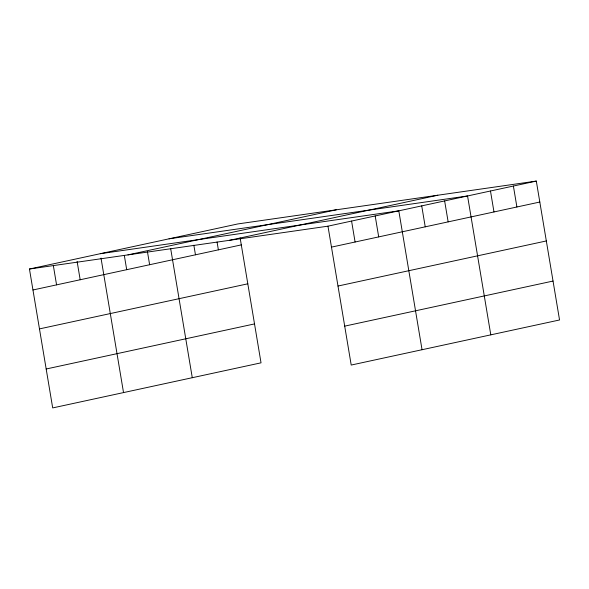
<?xml version="1.0" encoding="UTF-8"?>
<svg xmlns="http://www.w3.org/2000/svg" width="589" height="589" viewBox="0 0 589 589"><rect width="100%" height="100%" fill="white"/><g stroke="black" fill="none" stroke-linecap="round" stroke-linejoin="round"><path stroke-width="0.88" d="M240.128 237.912L261.03 362.831L52.693 407.919L29.45 269.026L237.787 223.945L536.307 181.081L559.55 319.974L351.213 365.055L327.97 226.169L536.307 181.081M127.96 254.882L336.297 209.802M229.46 240.312L437.796 195.224M32.955 289.979L241.291 244.891M331.474 247.122L539.811 202.034M39.47 328.898L247.807 283.81M337.99 286.04L546.327 240.953M46.178 368.994L254.514 323.913M344.698 326.137L553.034 281.056M169.036 238.817L467.556 195.96L490.799 334.854M100.285 253.697L398.805 210.84L422.048 349.726M29.45 269.026L327.97 226.169M513.394 186.043L516.899 206.989M490.475 191.005L493.98 211.952M444.636 200.923L448.148 221.869M421.724 205.878L425.229 226.831M375.193 215.949L378.698 236.903M351.581 221.059L355.086 242.013M217.061 241.998L218.379 249.854M193.855 245.208L195.46 254.809M170.641 248.425L192.279 377.711M147.434 251.636L149.628 264.726M124.367 255.722L126.709 269.688M101.013 258.063L123.528 392.591M77.115 261.428L80.178 279.76M53.356 265.661L56.566 284.87"/></g></svg>
